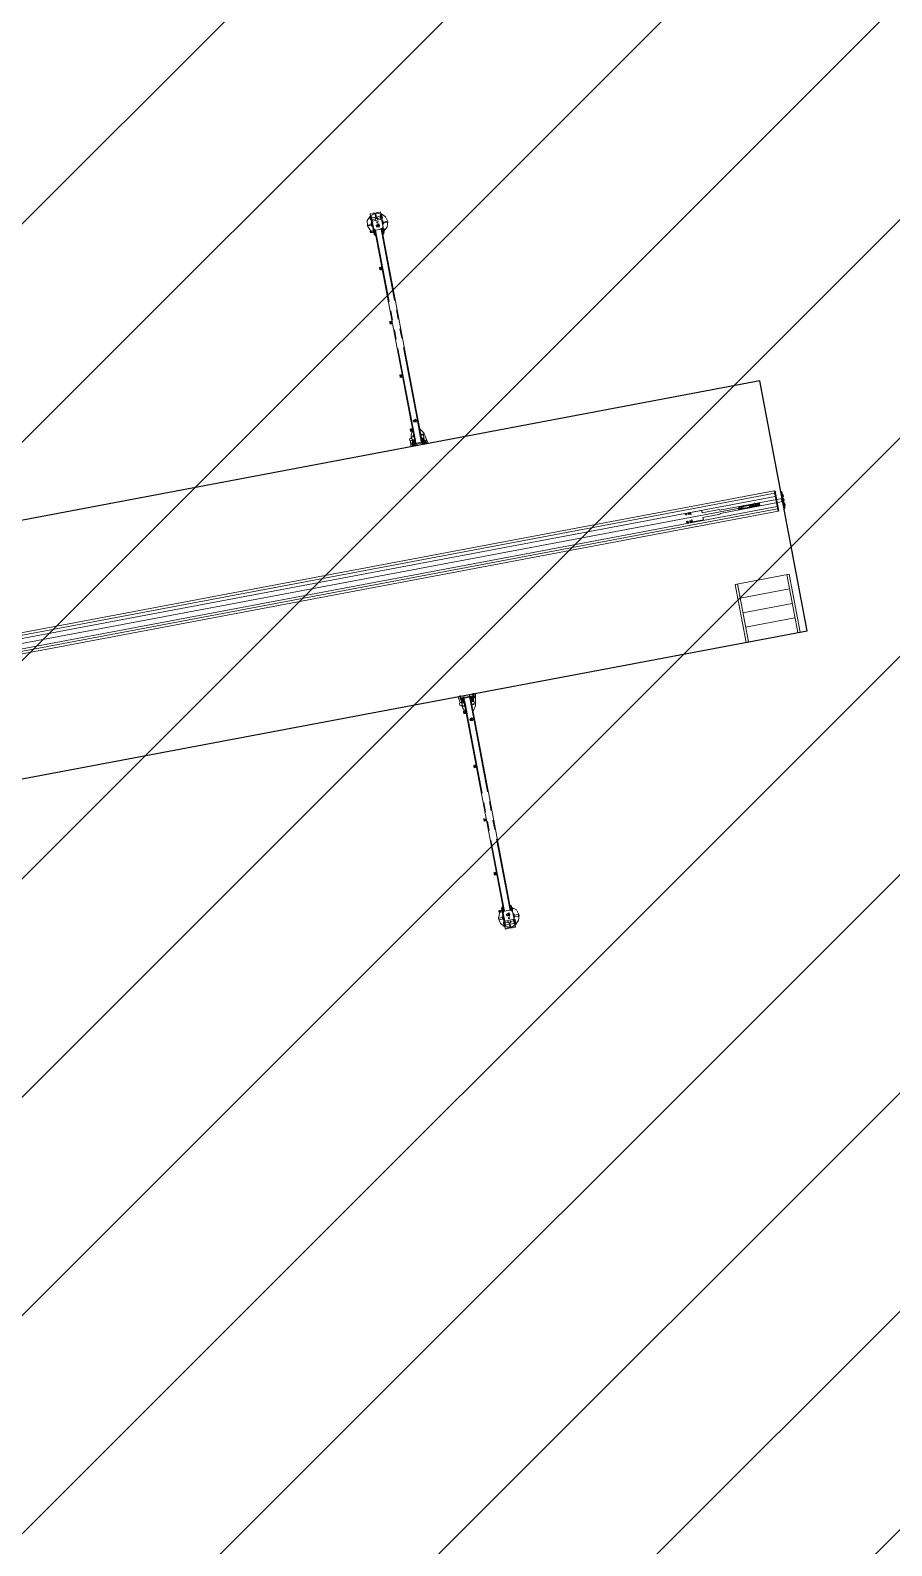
# Model space of a CAD drawing. Extents: x 407440 to 411585, y 6041728 to 6045069.
# Drawn here: x 410571.2 to 410633.2, y 6044230 to 6044339.1 of the extents above; entities that cross this region are included whole.
import ezdxf

# ---------------------------------------------------------------- set-up
doc = ezdxf.new("R2010")
doc.units = 0
doc.header["$LTSCALE"] = 5
doc.linetypes.add('foc-TIELINE', pattern=[1.875, 1.25, -0.625])
for name, color, linetype in [('P-BUFFER-PURPLE', 187, 'foc-TIELINE'), ('P-PROPOSED-EXISTING-H', 59, 'Continuous'), ('T-TIE', 201, 'foc-TIELINE')]:
    doc.layers.add(name, color=color, linetype=linetype)

# ---------------------------------------------------------------- blocks, each defined once
blk = doc.blocks.new('P-RIG-877')
at = {"layer": 'T-TIE', "linetype": 'ByBlock', "lineweight": 25}
blk.add_lwpolyline([(1.734, 8.496), (1.929, 8.496), (1.94, 28.3), (-1.722, 28.3), (-1.722, 8.496), (0.873, 8.496)], dxfattribs=at)
at = {"layer": 'T-TIE', "linetype": 'ByBlock', "lineweight": 5}
for points in [[(-0.126, 28.208), (-0.138, 4.914)], [(0.172, 28.22), (-0.126, 28.22)], [(-0.092, 28.311), (-0.103, 28.311)], [(-0.092, 28.208), (-0.103, 4.914)], [(-0.08, 28.311), (-0.08, 28.3)], [(-0.069, 28.3), (-0.069, 28.311)], [(-0.046, 28.208), (-0.057, 4.914)], [(0.103, 28.208), (0.092, 4.914)], [(0.115, 28.311), (0.115, 28.3)], [(0.138, 28.311), (0.126, 28.311), (0.126, 28.3)], [(0.138, 28.208), (0.126, 4.914)], [(0.172, 28.208), (0.161, 4.914)], [(1.091, 27.439), (1.94, 27.439), (1.94, 27.405), (1.091, 27.405), (1.091, 28.197), (1.94, 28.197), (1.94, 28.162), (1.091, 28.162)], [(1.297, 27.439), (1.297, 28.162)], [(1.515, 27.439), (1.515, 28.162)], [(1.722, 27.439), (1.722, 28.162)], [(0.011, 27.967), (0.011, 27.657), (0.011, 27.967)], [(0.011, 27.956), (0.011, 27.68)], [(0.034, 27.967), (0.034, 27.657)], [(0.034, 27.956), (0.034, 27.68)], [(0.046, 27.967), (0.046, 27.657)], [(0.023, 27.726), (0.011, 4.914)], [(-5.12, 23.34), (-5.132, 23.34)], [(-5.074, 23.386), (-5.074, 23.375)], [(-4.994, 23.386), (-5.006, 23.386)], [(-4.96, 23.386), (-4.971, 23.386)], [(-3.835, 23.352), (-4.879, 23.352), (-4.891, 23.352)], [(-3.697, 23.352), (-3.559, 23.352)], [(-3.421, 23.352), (-3.283, 23.352)], [(-3.146, 23.352), (-2.101, 23.352)], [(-1.848, 23.352), (-1.745, 23.352), (-1.757, 23.352)], [(-1.768, 23.409), (-1.78, 23.409)], [(2.067, 23.352), (1.963, 23.352), (1.952, 23.352)], [(1.986, 23.409), (1.975, 23.409)], [(3.364, 23.352), (2.319, 23.352)], [(3.639, 23.352), (3.502, 23.352)], [(3.915, 23.352), (3.777, 23.352)], [(4.053, 23.352), (5.097, 23.352), (5.086, 23.352)], [(5.178, 23.386), (5.166, 23.386)], [(5.212, 23.386), (5.201, 23.386)], [(5.293, 23.386), (5.293, 23.375)], [(5.35, 23.386), (5.339, 23.386), (5.327, 23.386)], [(5.35, 23.34), (5.339, 23.34)], [(-5.12, 23.294), (-5.132, 23.294)], [(-5.12, 23.237), (-5.132, 23.237)], [(-5.074, 23.248), (-5.074, 23.237)], [(-4.994, 23.248), (-4.994, 23.237)], [(-4.96, 23.237), (-4.971, 23.237)], [(-3.835, 23.271), (-4.879, 23.271), (-4.891, 23.271)], [(-3.697, 23.271), (-3.559, 23.271)], [(-3.421, 23.271), (-3.283, 23.271)], [(-3.146, 23.271), (-2.101, 23.271)], [(-1.848, 23.271), (-1.745, 23.271), (-1.757, 23.271)], [(2.067, 23.271), (1.963, 23.271), (1.952, 23.271)], [(3.364, 23.271), (2.319, 23.271)], [(3.639, 23.271), (3.502, 23.271)], [(3.915, 23.271), (3.777, 23.271)], [(4.053, 23.271), (5.097, 23.271), (5.086, 23.271)], [(5.178, 23.237), (5.166, 23.237)], [(5.212, 23.248), (5.212, 23.237)], [(5.293, 23.248), (5.293, 23.237)], [(5.339, 23.294), (5.35, 23.294)], [(5.339, 23.237), (5.35, 23.237)]]:
    blk.add_lwpolyline(points, dxfattribs=at)
at = {"layer": 'T-TIE', "linetype": 'ByBlock', "lineweight": 18}
for points in [[(0.172, 28.208), (-0.126, 28.208)], [(0.046, 28.311), (0, 28.311), (-0.069, 28.311), (-0.08, 28.311), (-0.092, 28.3), (-0.092, 28.311), (-0.103, 28.311), (-0.103, 28.3), (-0.069, 28.3), (0, 28.3), (0, 27.382), (-0.011, 27.382), (-0.011, 27.129), (-0.046, 27.129), (-0.046, 26.968), (-0.011, 26.968)], [(-0.092, 28.311), (-0.08, 28.311), (-0.092, 28.311), (0.138, 28.311), (0.138, 28.3), (0.126, 28.311), (0.115, 28.311), (0.115, 28.323), (0.092, 28.323)], [(-0.069, 28.3), (-0.08, 28.3)], [(-0.046, 28.311), (-0.046, 28.323), (-0.057, 28.323), (-0.057, 28.311)], [(-0.057, 28.323), (-0.046, 28.323)], [(-0.023, 28.311), (-0.023, 28.323), (-0.046, 28.323), (-0.034, 28.323), (-0.023, 28.323)], [(0.057, 26.968), (0.092, 26.968), (0.092, 27.129), (0.057, 27.129), (0.057, 27.382), (0.046, 27.382), (0.046, 28.3), (0.115, 28.3), (0.149, 28.3), (0.149, 28.311), (0.126, 28.311), (0.115, 28.311), (0.046, 28.311), (0.046, 28.289), (0, 28.289), (0, 28.311), (0.011, 28.311), (0.011, 28.323), (0.023, 28.323), (0.034, 28.323), (0.023, 28.323), (0.034, 28.323), (0.034, 28.311), (0.023, 28.311)], [(0.034, 28.323), (0.011, 28.323), (0.023, 28.323)], [(0.011, 28.311), (0.034, 28.311)], [(0.092, 28.311), (0.092, 28.323), (0.069, 28.323), (0.069, 28.311)], [(0.115, 28.323), (0.103, 28.323), (0.08, 28.323), (0.069, 28.323)], [(0, 27.967), (0, 27.657)], [(0.011, 27.967), (0.011, 27.956)], [(0.011, 27.956), (0.023, 27.956)], [(0.034, 27.956), (0.023, 27.956)], [(0.034, 27.956), (0.034, 27.967)], [(0.046, 27.967), (0.046, 27.657)], [(0, 27.898), (-0.011, 27.898)], [(0, 27.726), (0, 27.737)], [(0.046, 27.898), (0.034, 27.898)], [(0.046, 27.737), (0.046, 27.726)], [(0.034, 27.657), (0.034, 27.68), (0.023, 27.68), (0.011, 27.68), (0.011, 27.657)], [(-0.046, 26.957), (-0.034, 26.957), (-0.046, 26.957), (-0.046, 26.934), (-0.034, 26.934), (-0.046, 26.934)], [(-0.046, 26.945), (-0.034, 26.945), (-0.034, 26.934)], [(-0.046, 26.911), (-0.034, 26.911), (-0.046, 26.911), (-0.046, 26.899), (-0.034, 26.888), (-0.023, 26.899), (-0.023, 26.911), (-0.046, 26.911), (-0.046, 26.899), (-0.034, 26.888), (-0.046, 26.888)], [(-0.034, 26.945), (-0.034, 26.934), (-0.034, 26.945)], [(-0.034, 26.899), (-0.034, 26.911), (-0.034, 26.899)], [(-0.034, 26.911), (-0.034, 26.899)], [(0.08, 26.957), (0.069, 26.957)], [(0.092, 26.957), (0.092, 26.934), (0.069, 26.934), (0.069, 26.945), (0.08, 26.945), (0.08, 26.957), (0.092, 26.957), (0.092, 26.934), (0.08, 26.934), (0.069, 26.934), (0.08, 26.934), (0.069, 26.934)], [(0.08, 26.934), (0.08, 26.945), (0.069, 26.945), (0.08, 26.945), (0.092, 26.945)], [(0.069, 26.888), (0.08, 26.888), (0.092, 26.888), (0.092, 26.911), (0.08, 26.911), (0.069, 26.911), (0.08, 26.911), (0.08, 26.899), (0.092, 26.899)], [(-4.96, 23.386), (-5.12, 23.386), (-4.96, 23.386)], [(-5.12, 23.386), (-5.12, 23.34), (-5.12, 23.386)], [(-5.097, 23.386), (-5.12, 23.317), (-5.097, 23.248)], [(-5.12, 23.329), (-5.12, 23.34), (-5.12, 23.329)], [(-4.845, 23.386), (-4.891, 23.444), (-4.971, 23.467), (-5.04, 23.444), (-5.097, 23.398)], [(-5.086, 23.398), (-5.074, 23.398), (-5.074, 23.386), (-5.063, 23.386)], [(-5.006, 23.237), (-5.04, 23.237), (-4.994, 23.237), (-4.983, 23.237), (-5.074, 23.237), (-5.086, 23.237), (-5.086, 23.248), (-5.074, 23.248), (-5.017, 23.248), (-5.017, 23.386), (-4.902, 23.386), (-4.879, 23.363), (-4.891, 23.363)], [(-5.029, 23.398), (-5.074, 23.398), (-5.029, 23.398)], [(-5.04, 23.375), (-5.04, 23.329), (-5.052, 23.329), (-5.063, 23.329), (-5.052, 23.329), (-5.04, 23.329), (-5.04, 23.294)], [(-5.063, 23.375), (-5.063, 23.317), (-5.063, 23.306), (-5.063, 23.248)], [(-5.029, 23.386), (-5.029, 23.398), (-5.04, 23.398)], [(-4.983, 23.386), (-4.994, 23.386), (-5.04, 23.386)], [(-5.04, 23.248), (-5.04, 23.294), (-5.017, 23.294), (-5.017, 23.317), (-5.017, 23.34)], [(-4.879, 23.363), (-4.879, 23.352), (-4.879, 23.271), (-4.879, 23.26), (-4.902, 23.248), (-5.017, 23.248)], [(-5.006, 23.398), (-4.994, 23.398), (-4.994, 23.386), (-4.822, 23.386), (-4.822, 23.375), (-4.891, 23.375)], [(-4.948, 23.398), (-4.994, 23.398), (-4.948, 23.398)], [(-4.96, 23.386), (-4.948, 23.386), (-4.948, 23.398), (-4.96, 23.398), (-4.96, 23.455), (-4.971, 23.455), (-4.971, 23.398)], [(-4.925, 23.386), (-4.96, 23.386), (-4.925, 23.386)], [(-4.914, 23.386), (-4.925, 23.386), (-4.948, 23.386), (-4.937, 23.386)], [(-4.925, 23.386), (-4.937, 23.386), (-4.925, 23.386)], [(-4.868, 23.398), (-4.879, 23.398)], [(-4.879, 23.386), (-4.856, 23.386)], [(-1.745, 23.26), (-1.745, 23.271), (-1.745, 23.363), (-1.745, 23.352), (-1.757, 23.363), (-1.848, 23.363), (-1.848, 23.352), (-2.101, 23.352), (-2.101, 23.363), (-4.879, 23.363), (-4.879, 23.352), (-4.879, 23.271), (-4.879, 23.26), (-2.101, 23.26), (-2.101, 23.271), (-1.848, 23.271), (-1.86, 23.271), (-1.871, 23.271), (-1.86, 23.271)], [(-4.868, 23.386), (-4.868, 23.398), (-4.868, 23.386)], [(-4.856, 23.363), (-4.856, 23.375), (-4.799, 23.375), (-4.799, 23.363)], [(-2.101, 23.363), (-1.848, 23.363)], [(-1.963, 23.363), (-1.952, 23.363), (-1.963, 23.363), (-1.975, 23.363)], [(-1.883, 23.409), (-1.952, 23.363)], [(-1.722, 23.444), (-1.894, 23.409)], [(-1.86, 23.375), (-1.871, 23.375)], [(-1.86, 23.363), (-1.86, 23.386)], [(-1.848, 23.398), (-1.734, 23.398)], [(-1.745, 23.386), (-1.814, 23.386), (-1.814, 23.375), (-1.745, 23.375)], [(-1.734, 23.409), (-1.722, 23.409), (-1.768, 23.409), (-1.768, 23.421), (-1.78, 23.421), (-1.768, 23.421), (-1.78, 23.421), (-1.768, 23.421), (-1.768, 23.409), (-1.78, 23.409), (-1.768, 23.409), (-1.78, 23.409), (-1.768, 23.409), (-1.768, 23.398)], [(-1.768, 23.421), (-1.768, 23.409), (-1.768, 23.421)], [(-1.757, 23.283), (-1.757, 23.352)], [(-1.734, 23.375), (-1.745, 23.375), (-1.745, 23.386), (-1.734, 23.386)], [(-1.734, 23.421), (-1.722, 23.421), (-1.722, 23.409), (-1.722, 23.398), (-1.734, 23.398), (-1.734, 23.352)], [(1.929, 23.421), (1.94, 23.421), (1.94, 23.409), (1.94, 23.398), (1.963, 23.398), (1.963, 23.352)], [(1.986, 23.421), (1.94, 23.421), (1.986, 23.421), (1.986, 23.409), (1.94, 23.409), (1.929, 23.409)], [(2.181, 23.363), (2.112, 23.409), (1.94, 23.444)], [(2.067, 23.398), (1.963, 23.398)], [(1.963, 23.375), (1.975, 23.375), (1.975, 23.386), (1.963, 23.386)], [(1.975, 23.363), (1.963, 23.363), (1.963, 23.352), (1.975, 23.363), (2.067, 23.363), (2.067, 23.352), (2.319, 23.352), (2.319, 23.363), (5.097, 23.363), (5.097, 23.352), (5.097, 23.271), (5.097, 23.26), (2.319, 23.26), (2.319, 23.271)], [(1.975, 23.26), (1.963, 23.26), (1.963, 23.271), (1.963, 23.363)], [(1.975, 23.421), (1.986, 23.421), (1.975, 23.421), (1.986, 23.421), (1.998, 23.421), (1.998, 23.409), (1.986, 23.409), (1.975, 23.409), (1.986, 23.409), (1.986, 23.398)], [(1.986, 23.409), (1.975, 23.409)], [(1.975, 23.386), (2.044, 23.386), (2.044, 23.375), (1.975, 23.375)], [(1.975, 23.352), (1.975, 23.283)], [(1.986, 23.421), (1.986, 23.409), (1.986, 23.421)], [(2.078, 23.386), (2.089, 23.386), (2.089, 23.398), (2.067, 23.398), (2.089, 23.386), (2.089, 23.363)], [(2.319, 23.363), (2.067, 23.363)], [(2.089, 23.375), (2.078, 23.375)], [(5.074, 23.363), (5.074, 23.375), (5.029, 23.375), (5.029, 23.363)], [(5.109, 23.375), (5.04, 23.375), (5.04, 23.386), (5.212, 23.386), (5.201, 23.386), (5.189, 23.386)], [(5.316, 23.398), (5.258, 23.444), (5.189, 23.467), (5.109, 23.444), (5.063, 23.386)], [(5.086, 23.398), (5.074, 23.398)], [(5.097, 23.386), (5.074, 23.386)], [(5.086, 23.386), (5.086, 23.398), (5.086, 23.386)], [(5.212, 23.386), (5.235, 23.386), (5.235, 23.375), (5.293, 23.375), (5.293, 23.317), (5.327, 23.317), (5.327, 23.306), (5.293, 23.306), (5.293, 23.248), (5.235, 23.248), (5.235, 23.386), (5.12, 23.386), (5.097, 23.363), (5.086, 23.363)], [(5.097, 23.363), (5.097, 23.352), (5.097, 23.271), (5.097, 23.26), (5.12, 23.248), (5.235, 23.248)], [(5.143, 23.386), (5.155, 23.386), (5.178, 23.386), (5.166, 23.386), (5.166, 23.398), (5.155, 23.398)], [(5.155, 23.386), (5.178, 23.386), (5.155, 23.386)], [(5.155, 23.386), (5.178, 23.386)], [(5.166, 23.398), (5.212, 23.398), (5.166, 23.398)], [(5.258, 23.386), (5.212, 23.386), (5.212, 23.398), (5.201, 23.398), (5.201, 23.455), (5.178, 23.455), (5.178, 23.398)], [(5.178, 23.386), (5.339, 23.386), (5.178, 23.386)], [(5.201, 23.386), (5.293, 23.386), (5.304, 23.386), (5.304, 23.375), (5.293, 23.375)], [(5.27, 23.386), (5.258, 23.386), (5.247, 23.386), (5.247, 23.398), (5.235, 23.398)], [(5.235, 23.294), (5.235, 23.317), (5.235, 23.34)], [(5.247, 23.398), (5.293, 23.398), (5.247, 23.398)], [(5.247, 23.329), (5.27, 23.329), (5.258, 23.329), (5.258, 23.375)], [(5.281, 23.398), (5.293, 23.398), (5.293, 23.386), (5.281, 23.386)], [(5.316, 23.248), (5.339, 23.317), (5.316, 23.386)], [(5.339, 23.386), (5.339, 23.34), (5.339, 23.329), (5.35, 23.329), (5.35, 23.34), (5.35, 23.386)], [(-5.12, 23.294), (-5.12, 23.329), (-5.12, 23.294)], [(-5.12, 23.294), (-5.12, 23.237), (-5.12, 23.294)], [(-5.12, 23.237), (-4.96, 23.237), (-5.12, 23.237)], [(-5.017, 23.237), (-5.086, 23.237), (-5.097, 23.237), (-5.04, 23.18), (-4.96, 23.168), (-4.879, 23.203), (-4.879, 23.214)], [(-5.063, 23.237), (-5.052, 23.237), (-5.063, 23.237), (-5.063, 23.226), (-5.074, 23.226)], [(-5.063, 23.317), (-5.063, 23.306), (-5.052, 23.306)], [(-5.063, 23.226), (-5.052, 23.226), (-5.063, 23.226), (-5.04, 23.226), (-5.063, 23.226), (-5.052, 23.226), (-5.04, 23.226), (-5.04, 23.237), (-5.052, 23.237)], [(-5.052, 23.306), (-5.052, 23.329), (-5.052, 23.317)], [(-5.052, 23.317), (-5.052, 23.306)], [(-5.04, 23.306), (-5.052, 23.306)], [(-5.04, 23.306), (-5.052, 23.306)], [(-5.017, 23.329), (-5.04, 23.329), (-5.04, 23.317)], [(-4.891, 23.248), (-4.822, 23.248), (-4.822, 23.237), (-4.994, 23.237), (-5.017, 23.237), (-5.017, 23.248), (-5.029, 23.248)], [(-4.914, 23.237), (-4.948, 23.237), (-4.937, 23.237), (-5.006, 23.237), (-5.017, 23.237), (-5.029, 23.237)], [(-4.994, 23.329), (-4.994, 23.306)], [(-4.971, 23.237), (-4.983, 23.237), (-4.983, 23.226), (-4.994, 23.226)], [(-4.937, 23.237), (-4.948, 23.237), (-4.948, 23.226), (-4.96, 23.226), (-4.96, 23.168), (-4.971, 23.168), (-4.971, 23.226), (-4.983, 23.226), (-4.948, 23.226), (-4.983, 23.226), (-4.971, 23.226)], [(-4.925, 23.237), (-4.96, 23.237), (-4.925, 23.237)], [(-4.925, 23.237), (-4.937, 23.237), (-4.925, 23.237)], [(-4.879, 23.237), (-4.891, 23.237)], [(-4.868, 23.214), (-4.879, 23.214), (-4.879, 23.226), (-4.879, 23.214), (-4.879, 23.203), (-4.879, 23.214), (-4.856, 23.214), (-4.856, 23.203)], [(-4.856, 23.26), (-4.856, 23.248), (-4.799, 23.248), (-4.799, 23.26)], [(-4.856, 23.226), (-4.845, 23.248)], [(-4.317, 23.26), (-4.305, 23.26), (-4.305, 23.248), (-4.34, 23.248), (-4.34, 23.26)], [(-4.317, 23.248), (-4.328, 23.248), (-4.34, 23.248)], [(-4.34, 23.237), (-4.34, 23.248), (-4.305, 23.248), (-4.305, 23.237), (-4.305, 23.248), (-4.305, 23.237)], [(-4.34, 23.226), (-4.34, 23.237), (-4.305, 23.237), (-4.305, 23.226)], [(-4.305, 23.226), (-4.34, 23.226), (-4.305, 23.226)], [(-4.317, 23.226), (-4.328, 23.226), (-4.317, 23.226)], [(-4.305, 23.248), (-4.305, 23.26), (-4.305, 23.248)], [(-3.548, 23.26), (-3.548, 23.248), (-3.513, 23.248), (-3.513, 23.26), (-3.513, 23.248), (-3.513, 23.26), (-3.525, 23.26)], [(-3.525, 23.248), (-3.536, 23.248), (-3.548, 23.248)], [(-3.548, 23.237), (-3.548, 23.248), (-3.513, 23.248), (-3.525, 23.237)], [(-3.525, 23.226), (-3.536, 23.226), (-3.525, 23.226), (-3.536, 23.226), (-3.548, 23.226), (-3.513, 23.226), (-3.513, 23.237), (-3.548, 23.237), (-3.548, 23.226), (-3.536, 23.226), (-3.513, 23.226)], [(-2.744, 23.26), (-2.732, 23.26), (-2.732, 23.248), (-2.767, 23.248), (-2.767, 23.26)], [(-2.744, 23.248), (-2.755, 23.248), (-2.767, 23.248), (-2.755, 23.237)], [(-2.732, 23.237), (-2.732, 23.248), (-2.732, 23.237), (-2.732, 23.248), (-2.767, 23.248)], [(-2.732, 23.226), (-2.744, 23.226), (-2.767, 23.226)], [(-2.744, 23.226), (-2.755, 23.226), (-2.744, 23.226)], [(-2.732, 23.248), (-2.732, 23.26), (-2.732, 23.248)], [(-1.848, 23.26), (-2.101, 23.26), (-2.112, 23.26)], [(-2.101, 23.271), (-1.848, 23.271), (-1.848, 23.26), (-1.757, 23.26), (-1.745, 23.271)], [(-1.975, 23.271), (-1.986, 23.271)], [(-1.94, 23.237), (-1.94, 23.248), (-1.94, 23.237), (-1.94, 23.248), (-1.975, 23.248), (-1.975, 23.26)], [(-1.952, 23.26), (-1.94, 23.26), (-1.94, 23.248), (-1.975, 23.248)], [(-1.963, 23.248), (-1.952, 23.248), (-1.963, 23.248), (-1.975, 23.248), (-1.975, 23.237)], [(-1.94, 23.226), (-1.975, 23.226)], [(-1.952, 23.226), (-1.963, 23.226)], [(-1.94, 23.271), (-1.952, 23.271)], [(-1.94, 23.248), (-1.94, 23.26), (-1.94, 23.248)], [(-1.94, 23.248), (-1.883, 23.226)], [(-1.917, 23.271), (-1.929, 23.271)], [(-1.894, 23.226), (-1.837, 23.214)], [(-1.722, 23.226), (-1.848, 23.226), (-1.86, 23.237), (-1.86, 23.26), (-1.871, 23.26), (-1.883, 23.26)], [(-1.871, 23.26), (-1.86, 23.26), (-1.871, 23.26), (-1.871, 23.248), (-1.86, 23.248)], [(-1.814, 23.226), (-1.814, 23.191), (-1.837, 23.191), (-1.837, 23.226)], [(-1.745, 23.237), (-1.814, 23.237), (-1.814, 23.248), (-1.745, 23.248)], [(-1.814, 23.203), (-1.722, 23.191)], [(-1.768, 23.214), (-1.722, 23.214), (-1.722, 23.226), (-1.768, 23.226), (-1.768, 23.214), (-1.722, 23.214)], [(-1.734, 23.237), (-1.745, 23.237), (-1.745, 23.248), (-1.734, 23.248)], [(-1.734, 23.226), (-1.734, 23.283)], [(1.986, 23.214), (1.94, 23.214), (1.94, 23.226), (1.986, 23.226), (1.986, 23.214), (1.94, 23.214)], [(2.067, 23.226), (1.94, 23.226)], [(2.032, 23.203), (1.94, 23.191)], [(1.963, 23.226), (1.963, 23.283)], [(1.963, 23.271), (1.975, 23.26), (2.067, 23.26), (2.067, 23.271)], [(1.963, 23.237), (1.975, 23.237), (1.975, 23.248), (1.963, 23.248)], [(1.975, 23.237), (2.044, 23.237), (2.044, 23.248), (1.975, 23.248)], [(2.032, 23.226), (2.032, 23.191), (2.055, 23.191), (2.067, 23.191), (2.067, 23.226), (2.089, 23.237), (2.089, 23.26)], [(2.089, 23.271), (2.078, 23.271), (2.067, 23.271), (2.055, 23.271)], [(2.067, 23.26), (2.319, 23.26), (2.308, 23.26)], [(2.17, 23.248), (2.112, 23.226), (2.067, 23.214)], [(2.078, 23.248), (2.089, 23.248), (2.089, 23.26), (2.078, 23.26), (2.089, 23.26), (2.078, 23.26)], [(2.147, 23.271), (2.135, 23.271)], [(2.17, 23.271), (2.158, 23.271)], [(2.158, 23.26), (2.17, 23.26), (2.17, 23.248), (2.193, 23.248), (2.193, 23.26)], [(2.181, 23.248), (2.17, 23.248), (2.17, 23.237), (2.17, 23.248), (2.158, 23.248)], [(2.158, 23.226), (2.17, 23.226), (2.181, 23.226)], [(2.17, 23.248), (2.17, 23.26), (2.17, 23.248)], [(2.17, 23.237), (2.17, 23.248), (2.193, 23.248), (2.193, 23.237)], [(2.17, 23.226), (2.193, 23.226)], [(2.193, 23.271), (2.181, 23.271)], [(2.939, 23.26), (2.951, 23.26), (2.951, 23.248)], [(2.974, 23.248), (2.962, 23.248), (2.951, 23.248), (2.951, 23.237), (2.951, 23.248), (2.985, 23.248), (2.985, 23.26)], [(2.951, 23.248), (2.951, 23.26), (2.951, 23.248)], [(2.951, 23.237), (2.951, 23.248), (2.985, 23.248), (2.985, 23.237)], [(2.951, 23.226), (2.962, 23.226), (2.985, 23.226)], [(2.962, 23.226), (2.974, 23.226), (2.962, 23.226)], [(3.731, 23.26), (3.743, 23.26), (3.743, 23.248)], [(3.731, 23.226), (3.743, 23.226), (3.754, 23.226), (3.766, 23.226), (3.754, 23.226), (3.743, 23.226)], [(3.766, 23.26), (3.766, 23.248), (3.743, 23.248), (3.743, 23.26), (3.743, 23.248), (3.743, 23.237)], [(3.754, 23.248), (3.743, 23.248), (3.743, 23.237), (3.743, 23.226), (3.766, 23.226), (3.766, 23.237), (3.743, 23.237), (3.743, 23.248), (3.766, 23.248), (3.766, 23.237)], [(4.512, 23.26), (4.523, 23.26), (4.523, 23.248)], [(4.558, 23.237), (4.558, 23.248), (4.523, 23.248), (4.523, 23.237), (4.523, 23.248), (4.558, 23.248), (4.558, 23.26)], [(4.523, 23.248), (4.523, 23.26), (4.523, 23.248)], [(4.546, 23.248), (4.535, 23.248), (4.523, 23.248), (4.523, 23.237)], [(4.535, 23.226), (4.523, 23.226), (4.523, 23.237), (4.558, 23.237), (4.558, 23.226)], [(4.523, 23.226), (4.558, 23.226), (4.523, 23.226)], [(5.074, 23.26), (5.074, 23.248), (5.029, 23.248), (5.029, 23.26)], [(5.109, 23.248), (5.04, 23.248), (5.04, 23.237), (5.212, 23.237), (5.201, 23.237), (5.201, 23.226), (5.189, 23.226), (5.178, 23.226), (5.201, 23.226), (5.178, 23.226), (5.189, 23.226)], [(5.063, 23.248), (5.074, 23.226)], [(5.316, 23.237), (5.258, 23.18), (5.178, 23.168), (5.097, 23.203), (5.097, 23.214), (5.097, 23.203), (5.097, 23.214), (5.074, 23.214), (5.074, 23.203)], [(5.086, 23.214), (5.074, 23.214)], [(5.086, 23.191), (5.074, 23.191)], [(5.097, 23.237), (5.086, 23.237)], [(5.086, 23.191), (5.097, 23.191)], [(5.27, 23.226), (5.258, 23.226), (5.281, 23.226), (5.293, 23.226), (5.293, 23.237), (5.304, 23.237), (5.235, 23.237), (5.224, 23.237), (5.155, 23.237), (5.143, 23.237), (5.155, 23.237), (5.178, 23.237), (5.143, 23.237)], [(5.155, 23.237), (5.178, 23.237), (5.155, 23.237)], [(5.166, 23.226), (5.178, 23.226), (5.178, 23.237), (5.189, 23.237)], [(5.339, 23.237), (5.178, 23.237), (5.339, 23.237)], [(5.178, 23.226), (5.178, 23.168), (5.201, 23.168), (5.201, 23.226)], [(5.201, 23.237), (5.293, 23.237), (5.304, 23.237), (5.304, 23.248), (5.293, 23.248)], [(5.212, 23.329), (5.212, 23.306)], [(5.224, 23.248), (5.235, 23.248), (5.235, 23.237), (5.212, 23.237)], [(5.27, 23.306), (5.258, 23.306), (5.27, 23.306), (5.27, 23.317), (5.27, 23.306), (5.27, 23.329), (5.27, 23.317), (5.27, 23.329), (5.27, 23.294), (5.247, 23.294)], [(5.247, 23.226), (5.258, 23.226), (5.258, 23.237), (5.27, 23.237), (5.258, 23.237), (5.27, 23.237)], [(5.258, 23.248), (5.258, 23.294)], [(5.293, 23.226), (5.258, 23.226), (5.27, 23.226), (5.258, 23.226)], [(5.281, 23.317), (5.281, 23.306), (5.281, 23.317)], [(5.293, 23.317), (5.293, 23.306), (5.293, 23.317)], [(5.339, 23.329), (5.339, 23.294), (5.339, 23.237)], [(5.35, 23.329), (5.35, 23.294), (5.35, 23.237)]]:
    blk.add_lwpolyline(points, dxfattribs=at)
for points in [[(0.011, 27.967), (0, 27.967)], [(0.034, 27.818), (0.023, 27.818), (0.023, 27.956), (0.023, 27.967), (0.034, 27.956)], [(0.034, 27.967), (0.046, 27.967)], [(0, 27.657), (0.011, 27.657)], [(0.034, 27.657), (0.046, 27.657)], [(-0.034, 26.957), (-0.023, 26.945), (-0.023, 26.934), (-0.046, 26.934), (-0.046, 26.957)], [(-0.023, 26.945), (-0.023, 26.934), (-0.046, 26.934), (-0.046, 26.957), (-0.023, 26.957)], [(-0.023, 26.899), (-0.034, 26.888), (-0.046, 26.888), (-0.046, 26.911), (-0.023, 26.911)], [(0.092, 26.945), (0.092, 26.934), (0.069, 26.934), (0.069, 26.945), (0.08, 26.945), (0.08, 26.957), (0.092, 26.957)], [(0.08, 26.888), (0.08, 26.899), (0.069, 26.899), (0.069, 26.911), (0.092, 26.911), (0.092, 26.888)], [(0.092, 26.899), (0.092, 26.888), (0.08, 26.888), (0.08, 26.899), (0.069, 26.899), (0.069, 26.911), (0.092, 26.911)], [(0.08, 26.945), (0.092, 26.945), (0.08, 26.934)], [(0.08, 26.899), (0.08, 26.911), (0.092, 26.899)], [(-5.132, 23.386), (-5.12, 23.386)], [(-5.074, 23.375), (-5.017, 23.375), (-5.017, 23.386), (-4.994, 23.386), (-4.983, 23.386), (-5.074, 23.386), (-5.086, 23.386), (-5.086, 23.375)], [(-5.052, 23.386), (-5.04, 23.386)], [(-4.937, 23.34), (-4.96, 23.329), (-4.948, 23.294), (-4.925, 23.294), (-4.914, 23.329)], [(-2.078, 23.34), (-2.101, 23.329), (-2.089, 23.294), (-2.067, 23.294), (-2.055, 23.329)], [(-1.86, 23.386), (-1.871, 23.386), (-1.871, 23.398), (-1.848, 23.398)], [(-1.722, 23.421), (-1.768, 23.421)], [(2.17, 23.363), (2.181, 23.363)], [(2.296, 23.34), (2.273, 23.329), (2.285, 23.294), (2.308, 23.294), (2.319, 23.329)], [(5.155, 23.34), (5.132, 23.329), (5.143, 23.294), (5.166, 23.294), (5.178, 23.329)], [(5.327, 23.386), (5.339, 23.386)], [(-5.132, 23.237), (-5.12, 23.237)], [(-5.074, 23.306), (-5.109, 23.306), (-5.109, 23.317), (-5.074, 23.317)], [(-5.063, 23.317), (-5.052, 23.317), (-5.063, 23.317), (-5.074, 23.317)], [(-5.063, 23.306), (-5.074, 23.306), (-5.063, 23.306), (-5.052, 23.306)], [(-5.04, 23.317), (-5.052, 23.317), (-5.052, 23.306), (-5.04, 23.306)], [(-5.052, 23.306), (-5.04, 23.306)], [(-4.971, 23.317), (-4.994, 23.329), (-4.994, 23.306)], [(-4.937, 23.329), (-4.948, 23.317), (-4.937, 23.306), (-4.925, 23.317)], [(-4.856, 23.237), (-4.879, 23.237), (-4.879, 23.214), (-4.856, 23.214)], [(-4.856, 23.203), (-4.879, 23.203), (-4.879, 23.191), (-4.856, 23.191)], [(-4.868, 23.191), (-4.856, 23.191), (-4.868, 23.191), (-4.879, 23.191)], [(-4.868, 23.191), (-4.856, 23.191), (-4.868, 23.191), (-4.879, 23.191), (-4.856, 23.191)], [(-4.868, 23.237), (-4.856, 23.237)], [(-4.328, 23.226), (-4.317, 23.226), (-4.328, 23.226), (-4.34, 23.226)], [(-3.513, 23.237), (-3.513, 23.248)], [(-2.732, 23.237), (-2.767, 23.237), (-2.767, 23.226), (-2.732, 23.226)], [(-2.755, 23.226), (-2.744, 23.226), (-2.755, 23.226), (-2.767, 23.226)], [(-2.078, 23.329), (-2.089, 23.317), (-2.078, 23.306), (-2.067, 23.317)], [(-1.94, 23.237), (-1.975, 23.237), (-1.975, 23.226), (-1.94, 23.226)], [(-1.975, 23.226), (-1.963, 23.226), (-1.952, 23.226), (-1.963, 23.226)], [(-1.963, 23.226), (-1.952, 23.226)], [(-1.86, 23.271), (-1.848, 23.271), (-1.86, 23.271), (-1.871, 23.271)], [(-1.871, 23.26), (-1.86, 23.26)], [(-1.78, 23.226), (-1.768, 23.226)], [(-1.78, 23.214), (-1.768, 23.214)], [(-1.734, 23.226), (-1.722, 23.226)], [(-1.734, 23.214), (-1.722, 23.214)], [(1.929, 23.226), (1.94, 23.226)], [(1.929, 23.214), (1.94, 23.214)], [(1.975, 23.226), (1.986, 23.226)], [(1.975, 23.214), (1.986, 23.214)], [(2.055, 23.271), (2.067, 23.271), (2.078, 23.271), (2.067, 23.271)], [(2.067, 23.271), (2.319, 23.271)], [(2.078, 23.26), (2.089, 23.26)], [(2.193, 23.237), (2.17, 23.237), (2.17, 23.226), (2.193, 23.226)], [(2.181, 23.226), (2.17, 23.226)], [(2.296, 23.329), (2.285, 23.317), (2.296, 23.306), (2.308, 23.317)], [(2.985, 23.237), (2.951, 23.237), (2.951, 23.226), (2.985, 23.226)], [(2.951, 23.226), (2.962, 23.226), (2.974, 23.226), (2.962, 23.226)], [(3.754, 23.226), (3.743, 23.226), (3.766, 23.226)], [(4.535, 23.226), (4.523, 23.226), (4.535, 23.226), (4.546, 23.226), (4.535, 23.226), (4.546, 23.226)], [(5.063, 23.237), (5.074, 23.237)], [(5.097, 23.237), (5.074, 23.237), (5.074, 23.214), (5.097, 23.214)], [(5.097, 23.203), (5.074, 23.203), (5.074, 23.191), (5.097, 23.191)], [(5.074, 23.191), (5.086, 23.191), (5.097, 23.191), (5.086, 23.191)], [(5.086, 23.191), (5.097, 23.191)], [(5.097, 23.226), (5.097, 23.214)], [(5.155, 23.329), (5.143, 23.317), (5.155, 23.306), (5.166, 23.317)], [(5.189, 23.317), (5.212, 23.306), (5.212, 23.329)], [(5.212, 23.237), (5.258, 23.237), (5.224, 23.237)], [(5.258, 23.329), (5.27, 23.329)], [(5.281, 23.317), (5.293, 23.317), (5.281, 23.317), (5.27, 23.317)], [(5.27, 23.306), (5.281, 23.306), (5.293, 23.306), (5.281, 23.306)], [(5.327, 23.237), (5.339, 23.237)], [(5.339, 23.294), (5.35, 23.294)]]:
    blk.add_lwpolyline(points, close=True, dxfattribs=at)
at = {"layer": 'T-TIE', "linetype": 'ByBlock', "lineweight": 5}
blk.add_lwpolyline([(-5.132, 23.386), (-5.12, 23.386)], close=True, dxfattribs=at)

msp = doc.modelspace()

# ---------------------------------------------------------------- hatches: boundary and pattern name
at = {"layer": 'P-PROPOSED-EXISTING-H'}
h = msp.add_hatch(dxfattribs=at)
h.set_pattern_fill('ANSI31', color=256, scale=3.498392, style=0)
h.set_pattern_definition([(45, (-102.852, 2739.382), (-7.854113246, 7.854113246), [])])
edge = h.paths.add_edge_path()
edge.add_line((410849.565, 6043843.767), (410381.581, 6043755.258))
edge.add_line((410381.581, 6043755.258), (409934.712, 6043670.743))
edge.add_line((409934.712, 6043670.743), (409814.106, 6044308.44))
edge.add_line((409814.106, 6044308.44), (410263.945, 6044377.375))
edge.add_line((410263.945, 6044377.375), (410794.85, 6044458.734))
edge.add_line((410794.85, 6044458.734), (411169.273, 6044565.411))
edge.add_line((411169.273, 6044565.411), (411290.002, 6043927.065))
edge.add_line((411290.002, 6043927.065), (411039.067, 6043879.607))
edge.add_arc((410922.403, 6043977.554), 152.33, 241.43508, 319.98432, ccw=False)

# ---------------------------------------------------------------- linework, layer by layer
at = {"layer": 'P-BUFFER-PURPLE'}
msp.add_circle((410670.316, 6044396.422, -0.107), 250.434, dxfattribs=at)

# ---------------------------------------------------------------- block references
at = {"layer": 'T-TIE', "linetype": 'ByBlock', "xscale": 4.999999999955019, "yscale": 4.999999999955019, "zscale": 4.999999999955019, "rotation": 280.7096999997605}
msp.add_blockref('P-RIG-877', (410486.28, 6044279.077), dxfattribs=at)

doc.saveas('drawing.dxf')
